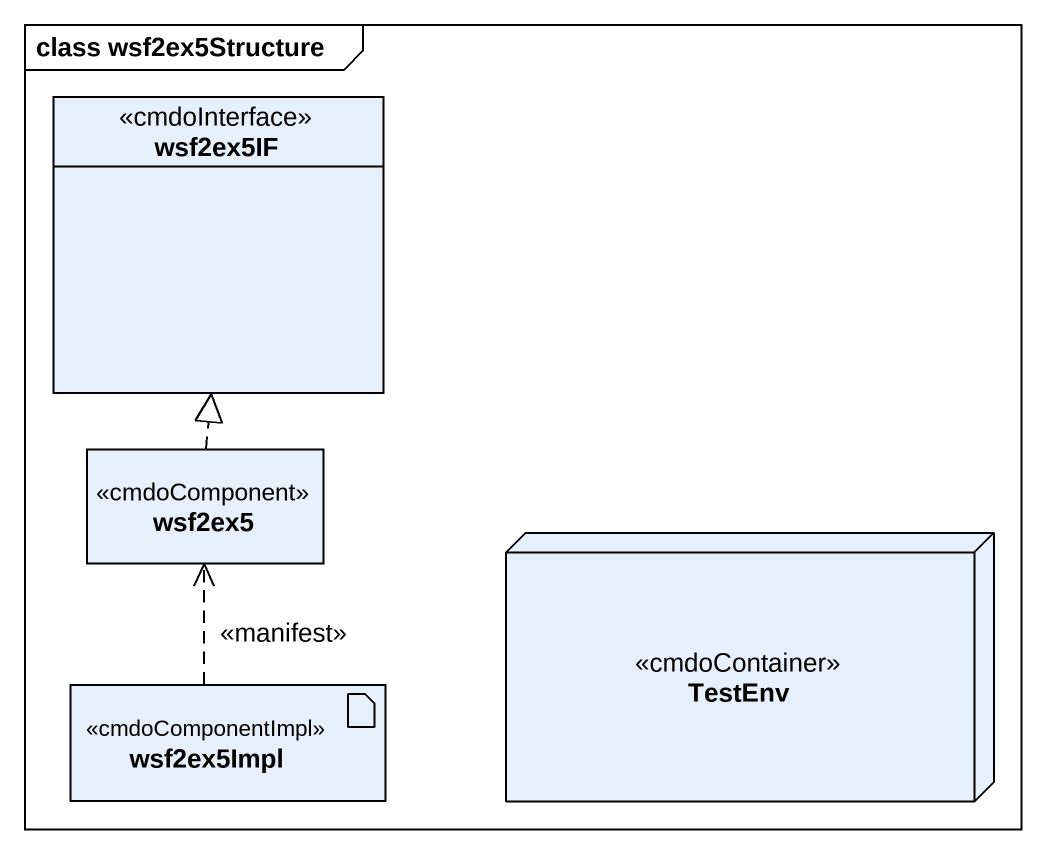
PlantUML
@startuml
mainframe class wsf2ex5Structure
allowmixing
hide circle
hide empty members
interface wsf2ex5IF <<cmdoInterface>>
class wsf2ex5 <<cmdoComponent>>
node TestEnv <<cmdoContainer>>
artifact wsf2ex5Impl <<cmdoComponentImpl>>
wsf2ex5 .up.|> wsf2ex5IF
wsf2ex5Impl .up.> wsf2ex5 : <<manifest>>
@enduml
